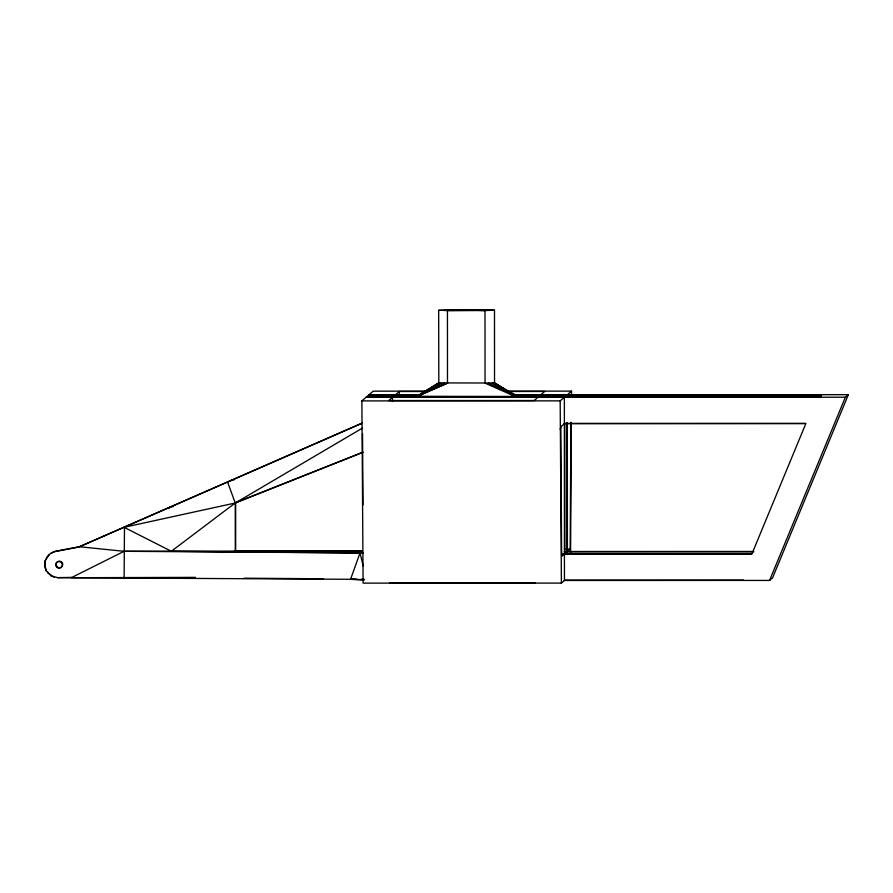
<?xml version="1.0" encoding="UTF-8"?>
<svg xmlns="http://www.w3.org/2000/svg" width="893" height="893" viewBox="0 0 893 893"><rect width="100%" height="100%" fill="white"/><g stroke="black" fill="none" stroke-linecap="round" stroke-linejoin="round"><path stroke-width="1.34" d="M399.249 395.499L399.271 391.502L426.966 391.502M805.598 423.327L564.767 423.371L560.782 426.798L561.641 556.428L570.18 549.095L570.917 422.255M570.582 552.979L571.33 423.226M571.487 395.32L571.52 391.134L506.342 391.145M560.235 429.522L560.782 426.798M46.503 557.734L49.015 554.687L45.141 560.904L44.65 564.309L46.336 570.917L51.091 575.806L57.665 577.659L350.547 579.3L360.046 552.923L363.105 552.856M820.466 397.541L821.515 395.019L512.682 395.074M564.365 397.262L564.443 580.472L769.565 580.428L845.37 397.218L848.35 394.673L513.006 394.739M848.35 394.673L772.545 577.894L769.565 580.428M46.883 557.388L45.141 560.904L45.052 567.725L46.336 570.917M508.229 392.06L517.114 395.577L540.488 395.074L517.404 395.141L516.02 396.503L492.389 383.008L438.697 382.907L416.026 396.994L366.465 396.961M507.291 391.48L544.685 391.48L538.658 396.704L404.641 396.838M540.142 395.365L517.114 395.577L538.658 396.704L534.126 400.533L388.712 400.555L393.846 396.269L416.975 396.313L424.275 392.875M821.515 395.019L819.327 396.883L393.846 396.269L399.271 391.502M362.346 422.981L79.265 546.728L54.964 551.349L51.381 552.979L54.585 551.695L78.874 547.074L362.368 423.137M79.265 546.728L124.094 551.294L360.046 552.923L362.703 553.191L360.046 552.923L363.15 565.894M124.484 526.959L124.116 577.726L194.987 577.704M195.478 577.369L71.239 577.726L124.094 551.294L362.458 550.869L235.674 550.914L233.073 551.695M425.916 391.156L373.218 391.167L361.877 400.901L363.105 583.129L561.396 583.096L564.845 580.126L743.523 580.093M48.389 573.674L47.407 571.509M51.091 575.806L54.261 577.168M57.665 577.659L71.63 577.391M361.877 400.901L560.179 400.868L571.52 391.134M363.183 452.249L235.261 503.005L124.094 527.305L171.322 551.271L235.663 502.67L362.714 452.249M393.846 396.269L417.277 396.057L438.82 382.807L438.664 310.317L477.777 309.893L494.499 310.206L494.532 382.796L492.389 383.008L515.629 396.704L538.323 396.939M494.499 310.206L438.664 310.317M168.409 508.586L170.552 506.822L173.32 506.644M523.398 396.459L533.266 396.425M48.624 555.033L51.772 552.633M393.255 396.693L490.157 396.726L459.705 396.827M235.283 551.249L235.261 503.005L362.58 428.026M479.385 310.317L447.449 310.552L447.493 383.142L416.584 396.592L440.483 383.008L416.975 396.313M416.584 396.592L444.033 383.097M394.338 395.833L417.477 395.923L426.117 391.692M447.493 383.142L416.384 396.726L392.909 396.961M417.477 395.923L422.467 393.869M230.45 480.646L234.491 479.608M476.75 396.805L473.457 396.805M468.736 309.983L479.943 310.128L475.701 310.273M452.494 310.373L457.607 310.273M363.886 580.026L350.547 579.3L356.742 579.122M444 310.507L485.011 310.552L485.044 383.142L515.629 396.704L488.616 383.097M454.347 310.317L458.142 310.284M465.286 309.983L453.677 310.184L456.189 310.262M514.748 395.152L517.404 395.141M522.863 395.856L516.723 395.867L495.157 384.012L516.522 396.046L525.731 396.023L516.221 396.302L492.389 383.008M369.032 394.762L421.217 394.751M368.642 395.108L420.826 395.097M366.074 397.307L845.37 397.218M564.376 423.706L805.81 423.662L751.884 553.995L561.652 554.028M566.006 549.095L570.18 549.095M753.48 551.461L567.39 551.494L567.334 422.556M564.209 551.829L753.859 551.796M751.672 553.66L564.834 553.693L564.767 423.371M389.928 582.794L535.354 582.761M394.728 395.432L417.868 395.454L395.074 395.097M171.322 551.271L362.949 552.99M244.157 578.217L323.076 578.764M523.521 396.358L516.221 396.302L494.409 382.907M516.121 396.38L519.759 396.414M488.571 310.496L477.175 310.262M350.547 579.3L364.344 579.624M474.987 396.793L475.913 396.816M475.165 310.284L485.011 310.552M361.788 579.155L364.444 579.423M511.7 393.813L516.723 395.867L506.711 391.045M494.532 382.796L516.522 396.046M49.673 574.054L51.481 575.472M227.581 482.064L235.261 503.005M560.179 400.868L561.396 583.096M362.525 433.808L363.004 504.891M566.943 422.891L566.999 554.609M392.507 397.296L392.518 401.47M235.663 502.67L235.674 550.914M61.717 562.11A3.304 3.304 0 0 1 61.796 566.787A3.304 3.304 0 0 1 57.119 566.865L56.114 564.543L56.527 562.891A3.304 3.304 0 0 1 59.362 561.184M60.222 561.284A3.304 3.304 0 0 1 61.025 561.597M56.717 567.2A3.304 3.304 0 0 0 62.231 565.626A3.304 3.304 0 0 0 58.112 561.652A3.304 3.304 0 0 0 56.717 567.2"/></g></svg>
